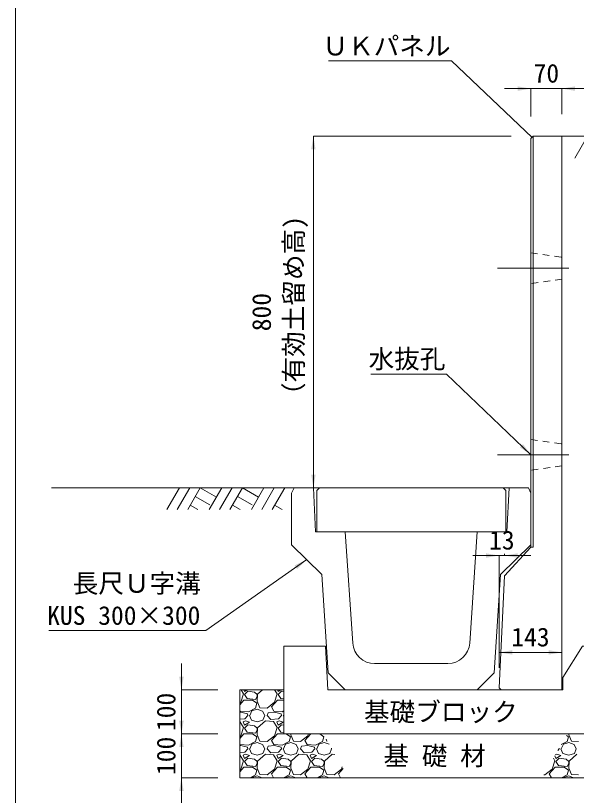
# Model space of a CAD drawing. Units: millimetres at full size, sheet at 1:20. Extents: x 201886 to 211886, y 860265 to 873235.
# Drawn here: x 205886 to 207162, y 868504 to 870279 of the extents above; entities that cross this region are included whole.
import ezdxf
from ezdxf.enums import TextEntityAlignment as Align

# ---------------------------------------------------------------- set-up
doc = ezdxf.new("R2010")
doc.units = ezdxf.units.MM
doc.header["$LTSCALE"] = 20
doc.linetypes.add('USER1', pattern=[1.35, 0.75, -0.6])
doc.linetypes.add('USER2', pattern=[28.575, 19.05, -3.175, 3.175, -3.175])
for name, color, linetype, lineweight in [('0_2', 7, 'Continuous', 20), ('UKパネル', 2, 'Continuous', 20), ('ハッチング', 7, 'Continuous', 5), ('図枠', 5, 'Continuous', 13), ('基礎ブロック', 2, 'Continuous', 20), ('寸法線', 7, 'Continuous', 13), ('引出線', 4, 'Continuous', 13), ('本体', 2, 'Continuous', 13), ('補助線', 8, 'USER2', 13)]:
    doc.layers.add(name, color=color, linetype=linetype, lineweight=lineweight)
doc.layers.add('文字', color=7, linetype='Continuous')
doc.styles.add('ＭＳ ゴシック', font='')
doc.styles.get('ＭＳ ゴシック').set_extended_font_data('MS Gothic')

# ---------------------------------------------------------------- blocks, each defined once
blk = doc.blocks.new('filled_arrow')
at = {"color": 0, "linetype": 'Continuous', "lineweight": -2}
blk.add_solid([(7.5, 1.25), (0, 0), (7.5, -1.25)], dxfattribs=at)

msp = doc.modelspace()

# ---------------------------------------------------------------- linework, layer by layer
at = {"layer": '0_2'}
for p, q in [((207128.85, 870003.85), (207749.23, 870003.85)), ((206519.85, 869203.85), (205967.78, 869203.85)), ((206396.32, 868543.85), (206396.32, 868743.85)), ((206396.32, 868543.85), (207331.32, 868543.85))]:
    msp.add_line(p, q, dxfattribs=at)
at = {"layer": '0_2', "lineweight": 13}
msp.add_line((206396.32, 868743.85), (206496.32, 868743.85), dxfattribs=at)
at = {"layer": 'UKパネル'}
for p, q in [((207063.85, 870003.85), (207058.85, 869998.85)), ((207058.85, 869998.85), (207058.85, 869068.84)), ((207063.85, 870003.85), (207128.85, 870003.85)), ((207128.85, 870003.85), (207128.85, 868743.85)), ((206998.85, 869003.85), (207058.85, 869068.84)), ((206986.57, 868748.84), (206998.85, 869003.85)), ((206991.33, 868743.85), (206986.57, 868748.84)), ((206991.33, 868743.85), (207128.85, 868743.85))]:
    msp.add_line(p, q, dxfattribs=at)
at = {"layer": 'UKパネル', "color": 4, "lineweight": 5}
for p, q in [((207063.85, 870003.85), (207063.85, 869068.84)), ((207063.85, 869068.84), (207058.85, 869068.84))]:
    msp.add_line(p, q, dxfattribs=at)
at = {"layer": 'UKパネル', "linetype": 'USER1', "lineweight": 9}
for p, q in [((207058.85, 869738.85), (207128.85, 869728.85)), ((207128.85, 869678.85), (207058.85, 869668.85)), ((207058.85, 869313.85), (207128.85, 869303.85)), ((207128.85, 869253.85), (207058.85, 869243.85))]:
    msp.add_line(p, q, dxfattribs=at)
at = {"layer": 'ハッチング', "lineweight": 9}
for p, q in [((207187.5, 870003.85), (207158.85, 869954.22)), ((206259.29, 869203.85), (206230.64, 869154.22)), ((206282.91, 869203.85), (206254.26, 869154.22)), ((206306.53, 869203.85), (206277.88, 869154.22)), ((206306.53, 869203.85), (206343.1, 869182.73)), ((206355.29, 869203.85), (206326.64, 869154.22)), ((206378.91, 869203.85), (206350.26, 869154.22)), ((206402.53, 869203.85), (206373.88, 869154.22)), ((206402.53, 869203.85), (206439.1, 869182.73)), ((206451.29, 869203.85), (206422.64, 869154.22)), ((206474.91, 869203.85), (206446.26, 869154.22)), ((206498.53, 869203.85), (206469.88, 869154.22)), ((206295.11, 869184.06), (206328.52, 869164.77)), ((206391.11, 869184.06), (206424.52, 869164.77)), ((206283.69, 869164.28), (206301.1, 869154.22)), ((206379.69, 869164.28), (206397.1, 869154.22)), ((206475.69, 869164.28), (206493.1, 869154.22))]:
    msp.add_line(p, q, dxfattribs=at)
at = {"layer": 'ハッチング'}
for p, q in [((206404.97, 868734.77), (206399.42, 868743.85)), ((206405.76, 868743.85), (206407.26, 868740.1)), ((206407.26, 868740.1), (206413.5, 868743.85)), ((206414.88, 868740.86), (206407.26, 868733.24)), ((206430.12, 868738.58), (206414.88, 868740.86)), ((206436.21, 868733.24), (206430.12, 868738.58)), ((206447.76, 868743.85), (206436.98, 868734)), ((206481.17, 868734.77), (206475.62, 868743.85)), ((206481.96, 868743.85), (206483.46, 868740.1)), ((206483.46, 868740.1), (206489.7, 868743.85)), ((206491.08, 868740.86), (206483.46, 868733.24)), ((206496.33, 868740.07), (206491.08, 868740.86)), ((206396.32, 868709.83), (206405.73, 868720.29)), ((206398.88, 868715.72), (206404.97, 868734.77)), ((206405.73, 868720.29), (206425.55, 868720.29)), ((206407.26, 868733.24), (206413.35, 868724.1)), ((206413.35, 868724.1), (206432.4, 868721.81)), ((206425.55, 868720.29), (206435.45, 868713.43)), ((206432.4, 868721.81), (206436.21, 868728.67)), ((206436.98, 868734), (206436.21, 868718)), ((206436.21, 868728.67), (206436.21, 868733.24)), ((206468.22, 868705.05), (206481.93, 868720.29)), ((206475.08, 868715.72), (206481.17, 868734.77)), ((206481.93, 868720.29), (206496.38, 868720.29)), ((206483.46, 868733.24), (206489.55, 868724.1)), ((206489.55, 868724.1), (206496.38, 868723.28)), ((206396.32, 868713.74), (206398.88, 868715.72)), ((206432.4, 868702.76), (206416.4, 868694.38)), ((206435.45, 868713.43), (206432.4, 868702.76)), ((206436.21, 868718), (206442.31, 868703.52)), ((206442.31, 868703.52), (206458.31, 868702.76)), ((206458.31, 868702.76), (206475.08, 868715.72)), ((206473.55, 868695.9), (206468.22, 868705.05)), ((206397.35, 868695.9), (206396.32, 868697.67)), ((206398.88, 868693.62), (206396.32, 868693.35)), ((206416.4, 868694.38), (206397.35, 868695.9)), ((206414.12, 868689.81), (206398.88, 868693.62)), ((206414.88, 868686), (206408.02, 868678.38)), ((206414.88, 868686), (206414.12, 868689.81)), ((206418.69, 868686), (206423.26, 868675.33)), ((206419.45, 868686), (206424.02, 868696.67)), ((206424.02, 868696.67), (206436.21, 868700.48)), ((206436.21, 868700.48), (206448.41, 868695.9)), ((206448.41, 868695.9), (206452.98, 868686)), ((206449.17, 868675.33), (206452.98, 868686)), ((206458.31, 868686), (206460.6, 868692.09)), ((206466.69, 868676.85), (206458.31, 868686)), ((206475.08, 868693.62), (206460.6, 868692.09)), ((206492.6, 868694.38), (206473.55, 868695.9)), ((206490.32, 868689.81), (206475.08, 868693.62)), ((206491.08, 868686), (206484.22, 868678.38)), ((206491.08, 868686), (206490.32, 868689.81)), ((206496.44, 868696.39), (206492.6, 868694.38)), ((206494.89, 868686), (206496.48, 868682.29)), ((206495.65, 868686), (206496.46, 868687.9)), ((206408.02, 868678.38), (206396.32, 868677.36)), ((206396.59, 868672.28), (206396.32, 868672.3)), ((206404.97, 868658.57), (206396.59, 868672.28)), ((206409.54, 868673.81), (206404.21, 868671.52)), ((206404.21, 868671.52), (206407.26, 868663.9)), ((206407.26, 868663.9), (206418.69, 868670.76)), ((206418.69, 868670.76), (206409.54, 868673.81)), ((206423.26, 868675.33), (206436.21, 868671.52)), ((206436.21, 868671.52), (206449.17, 868675.33)), ((206454.5, 868673.81), (206436.98, 868657.8)), ((206472.79, 868672.28), (206454.5, 868673.81)), ((206484.22, 868678.38), (206466.69, 868676.85)), ((206481.17, 868658.57), (206472.79, 868672.28)), ((206485.74, 868673.81), (206480.41, 868671.52)), ((206480.41, 868671.52), (206483.46, 868663.9)), ((206483.46, 868663.9), (206494.89, 868670.76)), ((206494.89, 868670.76), (206485.74, 868673.81)), ((206398.88, 868639.52), (206404.97, 868658.57)), ((206414.88, 868664.66), (206407.26, 868657.04)), ((206407.26, 868657.04), (206413.35, 868647.9)), ((206430.12, 868662.38), (206414.88, 868664.66)), ((206436.21, 868657.04), (206430.12, 868662.38)), ((206432.4, 868645.61), (206436.21, 868652.47)), ((206436.98, 868657.8), (206436.21, 868641.8)), ((206436.21, 868652.47), (206436.21, 868657.04)), ((206475.08, 868639.52), (206481.17, 868658.57)), ((206491.08, 868664.66), (206483.46, 868657.04)), ((206483.46, 868657.04), (206489.55, 868647.9)), ((206496.52, 868663.84), (206491.08, 868664.66)), ((206396.32, 868633.63), (206405.73, 868644.09)), ((206396.32, 868637.54), (206398.88, 868639.52)), ((206405.73, 868644.09), (206425.55, 868644.09)), ((206413.35, 868647.9), (206432.4, 868645.61)), ((206425.55, 868644.09), (206435.45, 868637.23)), ((206435.45, 868637.23), (206432.4, 868626.56)), ((206436.21, 868641.8), (206442.31, 868627.32)), ((206458.31, 868626.56), (206475.08, 868639.52)), ((206468.22, 868628.85), (206481.93, 868644.09)), ((206481.93, 868644.09), (206496.57, 868644.09)), ((206489.55, 868647.9), (206496.57, 868647.06)), ((206502.1, 868643.85), (206511.65, 868637.23)), ((206511.65, 868637.23), (206508.6, 868626.56)), ((206512.51, 868643.85), (206512.41, 868641.8)), ((206512.41, 868641.8), (206518.51, 868627.32)), ((206534.51, 868626.56), (206551.28, 868639.52)), ((206544.42, 868628.85), (206557.92, 868643.85)), ((206551.28, 868639.52), (206552.66, 868643.85)), ((206578.3, 868643.85), (206587.85, 868637.23)), ((206587.85, 868637.23), (206584.8, 868626.56)), ((206592.74, 868632.01), (206594.71, 868627.32)), ((207139.62, 868640.16), (207143.85, 868637.23)), ((207143.85, 868637.23), (207140.8, 868626.56)), ((207144.71, 868643.85), (207144.61, 868641.8)), ((207144.61, 868641.8), (207150.71, 868627.32)), ((206397.35, 868619.7), (206396.32, 868621.47)), ((206398.88, 868617.42), (206396.32, 868617.15)), ((206416.4, 868618.18), (206397.35, 868619.7)), ((206414.12, 868613.61), (206398.88, 868617.42)), ((206414.88, 868609.8), (206414.12, 868613.61)), ((206432.4, 868626.56), (206416.4, 868618.18)), ((206419.45, 868609.8), (206424.02, 868620.47)), ((206424.02, 868620.47), (206436.21, 868624.28)), ((206436.21, 868624.28), (206448.41, 868619.7)), ((206442.31, 868627.32), (206458.31, 868626.56)), ((206448.41, 868619.7), (206452.98, 868609.8)), ((206458.31, 868609.8), (206460.6, 868615.89)), ((206475.08, 868617.42), (206460.6, 868615.89)), ((206473.55, 868619.7), (206468.22, 868628.85)), ((206492.6, 868618.18), (206473.55, 868619.7)), ((206490.32, 868613.61), (206475.08, 868617.42)), ((206491.08, 868609.8), (206490.32, 868613.61)), ((206508.6, 868626.56), (206492.6, 868618.18)), ((206495.65, 868609.8), (206500.22, 868620.47)), ((206500.22, 868620.47), (206512.41, 868624.28)), ((206512.41, 868624.28), (206524.61, 868619.7)), ((206518.51, 868627.32), (206534.51, 868626.56)), ((206524.61, 868619.7), (206529.18, 868609.8)), ((206534.51, 868609.8), (206536.8, 868615.89)), ((206551.28, 868617.42), (206536.8, 868615.89)), ((206549.75, 868619.7), (206544.42, 868628.85)), ((206568.8, 868618.18), (206549.75, 868619.7)), ((206566.52, 868613.61), (206551.28, 868617.42)), ((206567.28, 868609.8), (206566.52, 868613.61)), ((206584.8, 868626.56), (206568.8, 868618.18)), ((206571.85, 868609.8), (206576.42, 868620.47)), ((206576.42, 868620.47), (206588.61, 868624.28)), ((206588.61, 868624.28), (206599.58, 868620.17)), ((206594.71, 868627.32), (206595.46, 868627.29)), ((207140.8, 868626.56), (207127.85, 868619.78)), ((207127.85, 868609.8), (207132.42, 868620.47)), ((207132.42, 868620.47), (207144.61, 868624.28)), ((207144.61, 868624.28), (207156.81, 868619.7)), ((207150.71, 868627.32), (207166.71, 868626.56)), ((207156.81, 868619.7), (207161.38, 868609.8)), ((206408.02, 868602.18), (206396.32, 868601.16)), ((206396.59, 868596.08), (206396.32, 868596.1)), ((206404.97, 868582.37), (206396.59, 868596.08)), ((206409.54, 868597.61), (206404.21, 868595.32)), ((206414.88, 868609.8), (206408.02, 868602.18)), ((206418.69, 868594.56), (206409.54, 868597.61)), ((206418.69, 868609.8), (206423.26, 868599.13)), ((206423.26, 868599.13), (206436.21, 868595.32)), ((206436.21, 868595.32), (206449.17, 868599.13)), ((206454.5, 868597.61), (206436.98, 868581.6)), ((206449.17, 868599.13), (206452.98, 868609.8)), ((206472.79, 868596.08), (206454.5, 868597.61)), ((206466.69, 868600.65), (206458.31, 868609.8)), ((206484.22, 868602.18), (206466.69, 868600.65)), ((206481.17, 868582.37), (206472.79, 868596.08)), ((206485.74, 868597.61), (206480.41, 868595.32)), ((206491.08, 868609.8), (206484.22, 868602.18)), ((206494.89, 868594.56), (206485.74, 868597.61)), ((206494.89, 868609.8), (206499.46, 868599.13)), ((206499.46, 868599.13), (206512.41, 868595.32)), ((206512.41, 868595.32), (206525.37, 868599.13)), ((206530.7, 868597.61), (206513.18, 868581.6)), ((206525.37, 868599.13), (206529.18, 868609.8)), ((206548.99, 868596.08), (206530.7, 868597.61)), ((206542.89, 868600.65), (206534.51, 868609.8)), ((206560.42, 868602.18), (206542.89, 868600.65)), ((206557.37, 868582.37), (206548.99, 868596.08)), ((206561.94, 868597.61), (206556.61, 868595.32)), ((206567.28, 868609.8), (206560.42, 868602.18)), ((206571.09, 868594.56), (206561.94, 868597.61)), ((206571.09, 868609.8), (206575.66, 868599.13)), ((206575.66, 868599.13), (206588.61, 868595.32)), ((206588.61, 868595.32), (206601.57, 868599.13)), ((206606.9, 868597.61), (206589.38, 868581.6)), ((206601.57, 868599.13), (206605.38, 868609.8)), ((206604.65, 868611.37), (206605.38, 868609.8)), ((206612.89, 868597.11), (206606.9, 868597.61)), ((207117.94, 868597.61), (207114.1, 868595.96)), ((207127.09, 868594.56), (207117.94, 868597.61)), ((207123.28, 868609.8), (207119.96, 868606.11)), ((207123.28, 868609.8), (207122.97, 868611.33)), ((207127.09, 868609.8), (207131.66, 868599.13)), ((207131.66, 868599.13), (207144.61, 868595.32)), ((207144.61, 868595.32), (207157.57, 868599.13)), ((207162.9, 868597.61), (207145.38, 868581.6)), ((207157.57, 868599.13), (207161.38, 868609.8)), ((206398.88, 868563.32), (206404.97, 868582.37)), ((206404.21, 868595.32), (206407.26, 868587.7)), ((206407.26, 868587.7), (206418.69, 868594.56)), ((206414.88, 868588.46), (206407.26, 868580.84)), ((206407.26, 868580.84), (206413.35, 868571.7)), ((206430.12, 868586.18), (206414.88, 868588.46)), ((206436.21, 868580.84), (206430.12, 868586.18)), ((206436.98, 868581.6), (206436.21, 868565.6)), ((206436.21, 868576.27), (206436.21, 868580.84)), ((206475.08, 868563.32), (206481.17, 868582.37)), ((206480.41, 868595.32), (206483.46, 868587.7)), ((206483.46, 868587.7), (206494.89, 868594.56)), ((206491.08, 868588.46), (206483.46, 868580.84)), ((206483.46, 868580.84), (206489.55, 868571.7)), ((206506.32, 868586.18), (206491.08, 868588.46)), ((206512.41, 868580.84), (206506.32, 868586.18)), ((206513.18, 868581.6), (206512.41, 868565.6)), ((206512.41, 868576.27), (206512.41, 868580.84)), ((206551.28, 868563.32), (206557.37, 868582.37)), ((206556.61, 868595.32), (206559.66, 868587.7)), ((206559.66, 868587.7), (206571.09, 868594.56)), ((206567.28, 868588.46), (206559.66, 868580.84)), ((206559.66, 868580.84), (206565.75, 868571.7)), ((206582.52, 868586.18), (206567.28, 868588.46)), ((206588.61, 868580.84), (206582.52, 868586.18)), ((206589.38, 868581.6), (206588.61, 868565.6)), ((206588.61, 868576.27), (206588.61, 868580.84)), ((207107.28, 868563.32), (207113.37, 868582.37)), ((207113.37, 868582.37), (207109.71, 868588.36)), ((207113.07, 868594.18), (207115.66, 868587.7)), ((207115.66, 868587.7), (207127.09, 868594.56)), ((207123.28, 868588.46), (207115.66, 868580.84)), ((207115.66, 868580.84), (207121.75, 868571.7)), ((207138.52, 868586.18), (207123.28, 868588.46)), ((207144.61, 868580.84), (207138.52, 868586.18)), ((207145.38, 868581.6), (207144.61, 868565.6)), ((207144.61, 868576.27), (207144.61, 868580.84)), ((206396.32, 868557.43), (206405.73, 868567.89)), ((206396.32, 868561.34), (206398.88, 868563.32)), ((206405.73, 868567.89), (206425.55, 868567.89)), ((206413.35, 868571.7), (206432.4, 868569.41)), ((206425.55, 868567.89), (206435.45, 868561.03)), ((206432.4, 868569.41), (206436.21, 868576.27)), ((206435.45, 868561.03), (206432.4, 868550.36)), ((206436.21, 868565.6), (206442.31, 868551.12)), ((206458.31, 868550.36), (206475.08, 868563.32)), ((206468.22, 868552.65), (206481.93, 868567.89)), ((206481.93, 868567.89), (206501.75, 868567.89)), ((206489.55, 868571.7), (206508.6, 868569.41)), ((206501.75, 868567.89), (206511.65, 868561.03)), ((206508.6, 868569.41), (206512.41, 868576.27)), ((206511.65, 868561.03), (206508.6, 868550.36)), ((206512.41, 868565.6), (206518.51, 868551.12)), ((206534.51, 868550.36), (206551.28, 868563.32)), ((206544.42, 868552.65), (206558.13, 868567.89)), ((206558.13, 868567.89), (206577.95, 868567.89)), ((206565.75, 868571.7), (206584.8, 868569.41)), ((206577.95, 868567.89), (206587.85, 868561.03)), ((206584.8, 868569.41), (206588.61, 868576.27)), ((206587.85, 868561.03), (206584.8, 868550.36)), ((206588.61, 868565.6), (206594.71, 868551.12)), ((206610.71, 868550.36), (206627.48, 868563.32)), ((206620.62, 868552.65), (206631.55, 868564.79)), ((206627.48, 868563.32), (206629.23, 868568.8)), ((207090.51, 868550.36), (207107.28, 868563.32)), ((207100.42, 868552.65), (207114.13, 868567.89)), ((207114.13, 868567.89), (207133.95, 868567.89)), ((207121.75, 868571.7), (207140.8, 868569.41)), ((207133.95, 868567.89), (207143.85, 868561.03)), ((207140.8, 868569.41), (207144.61, 868576.27)), ((207143.85, 868561.03), (207140.8, 868550.36)), ((207144.61, 868565.6), (207150.71, 868551.12)), ((206397.15, 868543.85), (206396.32, 868545.27)), ((206432.4, 868550.36), (206419.97, 868543.85)), ((206423.84, 868543.85), (206424.02, 868544.27)), ((206424.02, 868544.27), (206436.21, 868548.08)), ((206436.21, 868548.08), (206447.49, 868543.85)), ((206442.31, 868551.12), (206458.31, 868550.36)), ((206473.35, 868543.85), (206468.22, 868552.65)), ((206508.6, 868550.36), (206496.17, 868543.85)), ((206500.04, 868543.85), (206500.22, 868544.27)), ((206500.22, 868544.27), (206512.41, 868548.08)), ((206512.41, 868548.08), (206523.69, 868543.85)), ((206518.51, 868551.12), (206534.51, 868550.36)), ((206549.55, 868543.85), (206544.42, 868552.65)), ((206584.8, 868550.36), (206572.37, 868543.85)), ((206576.24, 868543.85), (206576.42, 868544.27)), ((206576.42, 868544.27), (206588.61, 868548.08)), ((206588.61, 868548.08), (206599.89, 868543.85)), ((206594.71, 868551.12), (206610.71, 868550.36)), ((206625.75, 868543.85), (206620.62, 868552.65)), ((207087.85, 868550.49), (207090.51, 868550.36)), ((207105.55, 868543.85), (207100.42, 868552.65)), ((207140.8, 868550.36), (207128.37, 868543.85)), ((207132.24, 868543.85), (207132.42, 868544.27)), ((207132.42, 868544.27), (207144.61, 868548.08)), ((207144.61, 868548.08), (207155.89, 868543.85)), ((207150.71, 868551.12), (207166.71, 868550.36))]:
    msp.add_line(p, q, dxfattribs=at)
at = {"layer": '図枠'}
msp.add_line((205886.35, 872977.81), (205886.35, 867477.81), dxfattribs=at)
at = {"layer": '基礎ブロック'}
msp.add_lwpolyline([(206596.32, 868743.85), (206591.32, 868843.85), (206496.32, 868843.85), (206496.32, 868743.85), (206496.32, 868643.85), (207226.32, 868643.85), (207226.32, 868743.85), (207226.32, 868843.85), (207176.32, 868843.85), (207131.32, 868771.85), (207131.32, 868743.85)], close=True, dxfattribs=at)
at = {"layer": '寸法線'}
for p, q in [((206998.85, 870112.4), (207188.85, 870112.4)), ((207058.85, 870048.85), (207058.85, 870112.4)), ((207128.85, 870053.85), (207128.85, 870112.4)), ((206563.85, 869203.85), (206563.85, 870003.85)), ((207013.85, 870003.85), (206563.85, 870003.85)), ((207008.85, 869203.85), (206563.85, 869203.85)), ((206926.33, 869049.77), (207058.85, 869049.77)), ((206986.33, 868793.85), (206986.33, 869049.77)), ((206998.85, 869049.77), (206998.85, 869053.84)), ((206986.33, 868829.3), (207128.85, 868829.3)), ((206986.33, 868793.85), (206986.33, 868829.3)), ((207128.85, 868793.85), (207128.85, 868829.3)), ((206263.63, 868583.85), (206263.63, 868803.85)), ((206346.32, 868743.85), (206263.63, 868743.85)), ((206263.63, 868483.85), (206263.63, 868703.85)), ((206346.32, 868643.85), (206263.63, 868643.85)), ((206346.32, 868643.85), (206263.63, 868643.85)), ((206346.32, 868543.85), (206263.63, 868543.85))]:
    msp.add_line(p, q, dxfattribs=at)
at = {"layer": '引出線'}
for points in [[(207061.35, 870001.35), (206878.05, 870175.63), (206598.26, 870175.63)], [(207058.85, 869278.85), (206866.39, 869462.29), (206694.64, 869462.29)]]:
    msp.add_lwpolyline(points, dxfattribs=at)
at = {"layer": '引出線', "lineweight": 9}
msp.add_lwpolyline([(206548.6, 869040.41), (206318.92, 868879.05), (206309.91, 868879.05), (205961.82, 868879.05)], dxfattribs=at)
at = {"layer": '本体'}
for p, q in [((206519.85, 869203.85), (206513.85, 869191.85)), ((206519.85, 869203.85), (206563.85, 869203.85)), ((206563.85, 869203.85), (206568.85, 869103.85)), ((207008.85, 869203.85), (207003.85, 869103.85)), ((207052.85, 869203.85), (207008.85, 869203.85)), ((207052.85, 869203.85), (207058.85, 869191.85)), ((206513.85, 869073.97), (206513.85, 869191.85)), ((207058.85, 869073.97), (207058.85, 869191.85)), ((206568.85, 869103.85), (206636.35, 869103.85)), ((206636.35, 869103.85), (206653.24, 868850.52)), ((206936.35, 869103.85), (206919.46, 868850.52)), ((207003.85, 869103.85), (206936.35, 869103.85)), ((206583.35, 869006.85), (206513.85, 869073.97)), ((206989.35, 869006.85), (207058.85, 869073.97)), ((206583.35, 869006.85), (206597.72, 868782.48)), ((206989.35, 869006.85), (206974.98, 868782.48)), ((206703.12, 868803.85), (206869.57, 868803.85)), ((206636.35, 868743.85), (206597.72, 868782.48)), ((206936.35, 868743.85), (206974.98, 868782.48)), ((206636.35, 868743.85), (206936.35, 868743.85))]:
    msp.add_line(p, q, dxfattribs=at)
at = {"layer": '本体', "lineweight": 20}
msp.add_lwpolyline([(206571.35, 869103.85), (206571.35, 869197.85), (206577.35, 869203.85), (206995.35, 869203.85), (207001.35, 869197.85), (207001.35, 869103.85)], close=True, dxfattribs=at)
at = {"layer": '本体'}
for centre, start, end in [((206703.12, 868853.85), 183.81407, 270), ((206869.57, 868853.85), 270, 356.18593)]:
    msp.add_arc(centre, 50, start, end, dxfattribs=at)
at = {"layer": '補助線'}
for p, q in [((207145.26, 869703.85), (206982.43, 869703.85)), ((207145.26, 869278.85), (206982.43, 869278.85))]:
    msp.add_line(p, q, dxfattribs=at)

# ---------------------------------------------------------------- block references
at = {"layer": '寸法線', "xscale": 4, "yscale": 4}
for p, rotation in [((207058.85, 870112.4), 180), ((206563.85, 870003.85), 270), ((206563.85, 869203.85), 90), ((206986.33, 869049.77), 180), ((207128.85, 868829.3), 180), ((206263.63, 868743.85), 90), ((206263.63, 868643.85), 90), ((206263.63, 868643.85), 270), ((206263.63, 868543.85), 270)]:
    msp.add_blockref('filled_arrow', p, dxfattribs=dict(at, rotation=rotation))
for p in [(207128.85, 870112.4), (206998.85, 869049.77), (206986.33, 868829.3)]:
    msp.add_blockref('filled_arrow', p, dxfattribs=at)
at = {"layer": '引出線', "rotation": 136.4}
for p, xscale, yscale in [((207061.35, 870001.35), 0.16, 0.16), ((207058.85, 869278.85), 4, 4)]:
    msp.add_blockref('filled_arrow', p, dxfattribs=dict(at, xscale=xscale, yscale=yscale))
at = {"layer": '引出線', "lineweight": 9, "xscale": 4, "yscale": 4, "rotation": 215.1}
msp.add_blockref('filled_arrow', (206548.6, 869040.41), dxfattribs=at)

# ---------------------------------------------------------------- texts
at = {"layer": '寸法線', "style": 'ＭＳ ゴシック'}
for s, p in [('70', (207093.85, 870147.4)), ('13', (206992.59, 869084.77)), ('143', (207057.59, 868864.3))]:
    msp.add_text(s, height=42.72, dxfattribs=at).set_placement(p, align=Align.MIDDLE_CENTER)
for s, p in [('（有効土留め高)', (206553.05, 869385.31)), ('800', (206479.92, 869560.14))]:
    msp.add_text(s, height=42.72, rotation=90, dxfattribs=at).set_placement(p, align=Align.BOTTOM_LEFT)
for p in [(206228.63, 868693.85), (206228.63, 868593.85)]:
    msp.add_text('100', height=42.72, rotation=90, dxfattribs=at).set_placement(p, align=Align.MIDDLE_CENTER)
at = {"layer": '引出線', "style": 'ＭＳ ゴシック'}
for s, p in [('ＵＫパネル', (206875.8, 870230.77)), ('水抜孔', (206864.14, 869518.58))]:
    msp.add_text(s, height=42.72, dxfattribs=at).set_placement(p, align=Align.TOP_RIGHT)
for s, p in [('長尺Ｕ字溝', (206016.29, 868952.29)), ('KUS 300×300', (205958.01, 868879.16))]:
    msp.add_text(s, height=42.72, dxfattribs=at).set_placement(p, align=Align.BOTTOM_LEFT)
at = {"layer": '文字', "style": 'ＭＳ ゴシック'}
for s, p in [('基礎ブロック', (206853.8, 868693.85)), ('基 礎 材', (206839.58, 868593.85))]:
    msp.add_text(s, height=42.72, dxfattribs=at).set_placement(p, align=Align.MIDDLE_CENTER)

doc.saveas('drawing.dxf')
